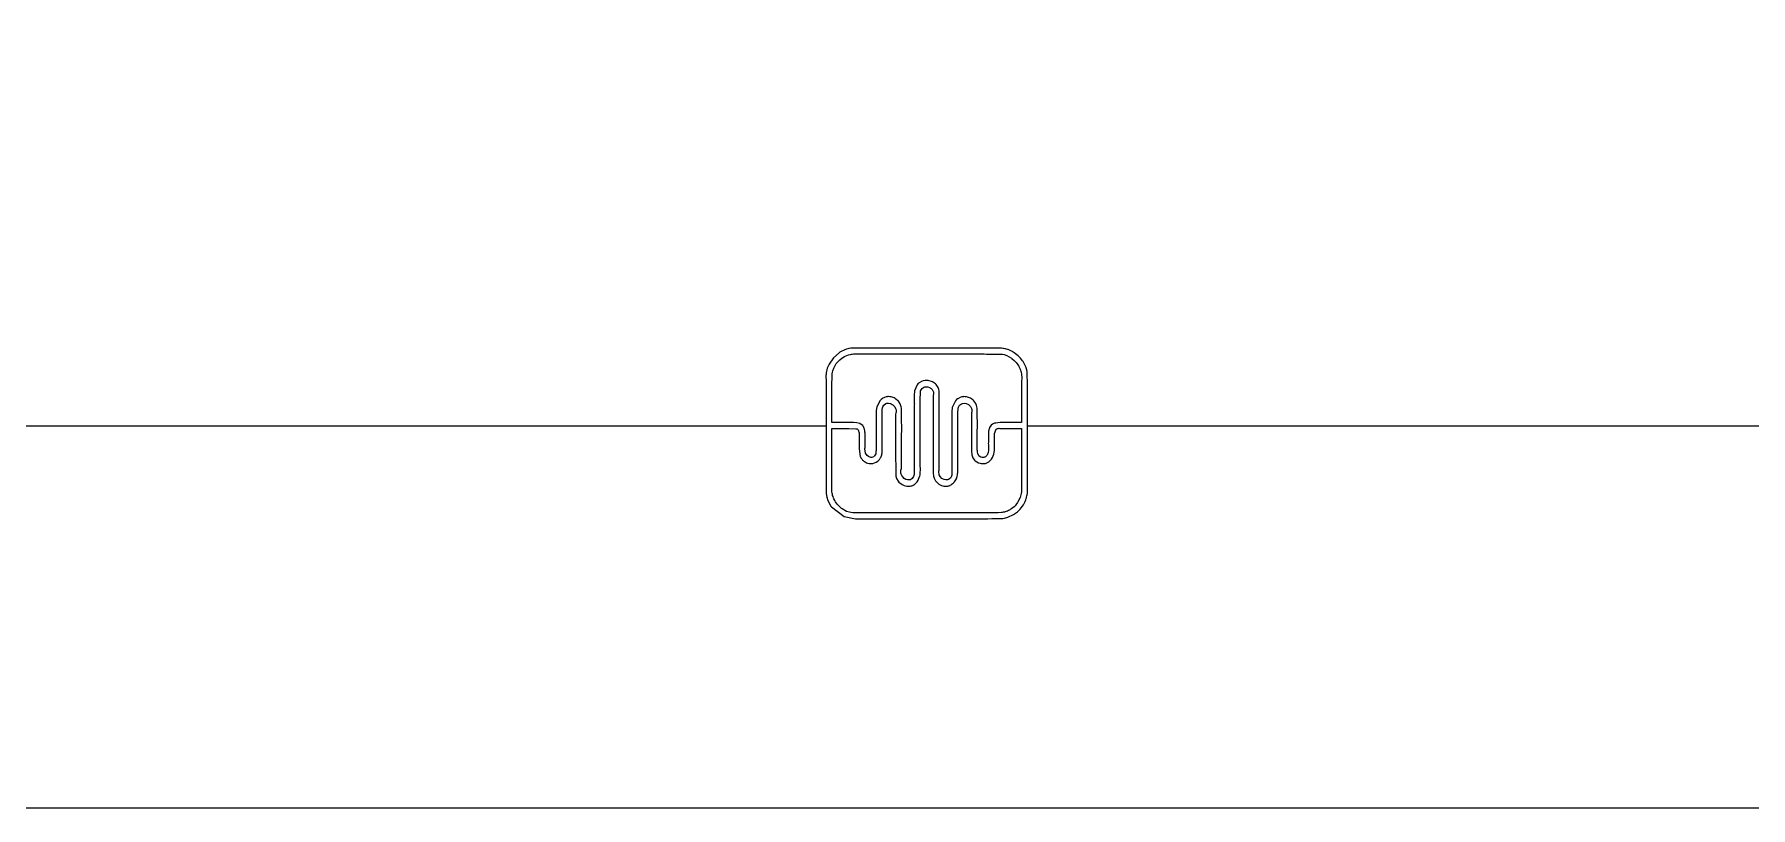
# Model space of a CAD drawing. Extents: x 0 to 273, y -3 to 140.
# Drawn here: x 92.3 to 195.9, y -0.2 to 46.4 of the extents above; entities that cross this region are included whole.
import ezdxf

# ---------------------------------------------------------------- set-up
doc = ezdxf.new("R2010")
doc.units = 0
doc.layers.get('0').update_dxf_attribs({"linetype": 'CONTINUOUS'})
doc.layers.add('DXF_PI4_CASE_TOP_MODEL_LAY', color=7, linetype='CONTINUOUS')

msp = doc.modelspace()

# ---------------------------------------------------------------- linework, layer by layer
at = {"color": 18}
for points in [[(141.74, 27.52, 0), (141.6, 27.51, 0), (141.48, 27.49, 0), (141.27, 27.43, 0), (140.93, 27.27, 0), (140.88, 27.23, 0), (140.54, 26.94, 0), (140.28, 26.55, 0), (140.24, 26.47, 0), (140.2, 26.39, 0), (140.17, 26.3, 0), (140.15, 26.21, 0), (140.13, 26.13, 0), (140.12, 26.08, 0), (140.11, 26.04, 0), (140.11, 25.99, 0), (140.1, 25.95, 0), (140.1, 25.9, 0), (140.09, 25.88, 0), (140.09, 25.87, 0), (140.09, 25.8, 0), (140.09, 25.77, 0), (140.09, 25.74, 0), (140.09, 25.73, 0), (140.1, 25.63, 0)], [(140.47, 25.97, 0), (140.48, 26.07, 0), (140.5, 26.15, 0), (140.56, 26.3, 0), (140.69, 26.55, 0), (140.71, 26.58, 0), (140.93, 26.81, 0), (141.05, 26.91, 0), (141.21, 27.01, 0), (141.26, 27.03, 0), (141.45, 27.11, 0), (141.57, 27.14, 0), (141.64, 27.15, 0), (141.67, 27.16, 0), (141.76, 27.17, 0), (141.78, 27.17, 0), (141.86, 27.17, 0)], [(150.53, 27.52, 0), (147.6, 27.52, 0), (144.73, 27.52, 0), (144.67, 27.52, 0), (144.15, 27.52, 0), (143.87, 27.52, 0), (143.58, 27.52, 0), (143.3, 27.52, 0), (143.01, 27.52, 0), (142.87, 27.52, 0), (142.73, 27.52, 0), (142.58, 27.52, 0), (142.51, 27.52, 0), (142.26, 27.52, 0), (142.18, 27.52, 0), (142.09, 27.52, 0), (142.04, 27.52, 0), (141.74, 27.52, 0)], [(141.86, 27.17, 0), (144.79, 27.17, 0), (147.65, 27.17, 0), (147.71, 27.17, 0), (148.22, 27.17, 0), (148.51, 27.17, 0), (148.79, 27.17, 0), (149.08, 27.17, 0), (149.36, 27.17, 0), (149.5, 27.17, 0), (149.65, 27.17, 0), (149.79, 27.16, 0), (149.86, 27.16, 0), (150.11, 27.16, 0), (150.19, 27.16, 0), (150.28, 27.16, 0), (150.33, 27.16, 0), (150.63, 27.16, 0)], [(152.24, 25.97, 0), (152.23, 26.1, 0), (152.21, 26.2, 0), (152.15, 26.39, 0), (151.99, 26.71, 0), (151.96, 26.75, 0), (151.84, 26.91, 0), (151.77, 26.98, 0), (151.7, 27.06, 0), (151.62, 27.12, 0), (151.54, 27.18, 0), (151.46, 27.24, 0), (151.42, 27.27, 0), (151.4, 27.28, 0), (151.35, 27.31, 0), (151.29, 27.34, 0), (151.21, 27.38, 0), (151.13, 27.41, 0), (151.09, 27.43, 0), (151.05, 27.44, 0), (150.97, 27.46, 0), (150.93, 27.47, 0), (150.89, 27.48, 0), (150.81, 27.5, 0), (150.77, 27.5, 0), (150.68, 27.51, 0), (150.65, 27.52, 0), (150.63, 27.52, 0), (150.53, 27.52, 0)], [(150.63, 27.16, 0), (150.75, 27.15, 0), (150.84, 27.13, 0), (151.01, 27.07, 0), (151.29, 26.92, 0), (151.32, 26.9, 0), (151.46, 26.78, 0), (151.52, 26.71, 0), (151.58, 26.64, 0), (151.63, 26.57, 0), (151.68, 26.5, 0), (151.73, 26.42, 0), (151.75, 26.38, 0), (151.76, 26.36, 0), (151.78, 26.32, 0), (151.81, 26.25, 0), (151.83, 26.18, 0), (151.86, 26.11, 0), (151.87, 26.08, 0), (151.87, 26.04, 0), (151.89, 25.97, 0), (151.9, 25.93, 0), (151.9, 25.9, 0), (151.9, 25.86, 0), (151.91, 25.82, 0), (151.91, 25.78, 0), (151.91, 25.77, 0), (151.91, 25.7, 0), (151.91, 25.68, 0), (151.91, 25.66, 0), (151.91, 25.64, 0), (151.9, 25.56, 0)], [(140.45, 23.02, 0), (140.45, 23.22, 0), (140.45, 24.01, 0), (140.45, 24.97, 0), (140.45, 24.99, 0), (140.45, 25.16, 0), (140.45, 25.26, 0), (140.45, 25.3, 0), (140.45, 25.35, 0), (140.45, 25.45, 0), (140.45, 25.5, 0), (140.45, 25.54, 0), (140.46, 25.59, 0), (140.46, 25.64, 0), (140.46, 25.69, 0), (140.46, 25.71, 0), (140.46, 25.79, 0), (140.46, 25.82, 0), (140.46, 25.85, 0), (140.46, 25.87, 0), (140.47, 25.97, 0)], [(152.25, 19.11, 0), (152.25, 21.37, 0), (152.25, 21.4, 0), (152.25, 21.92, 0), (152.25, 22.2, 0), (152.25, 22.47, 0), (152.25, 22.75, 0), (152.25, 23.02, 0), (152.25, 23.29, 0), (152.25, 23.43, 0), (152.25, 23.5, 0), (152.25, 23.64, 0), (152.25, 23.68, 0), (152.25, 23.86, 0), (152.25, 23.97, 0), (152.25, 24.08, 0), (152.25, 24.31, 0), (152.25, 24.42, 0), (152.25, 24.53, 0), (152.25, 24.75, 0), (152.25, 24.86, 0), (152.25, 24.97, 0), (152.25, 25.09, 0), (152.25, 25.2, 0), (152.25, 25.25, 0), (152.25, 25.31, 0), (152.25, 25.36, 0), (152.25, 25.39, 0), (152.25, 25.56, 0), (152.25, 25.59, 0), (152.25, 25.63, 0), (152.24, 25.7, 0), (152.24, 25.73, 0), (152.24, 25.75, 0), (152.24, 25.97, 0)], [(140.1, 25.63, 0), (140.1, 23.37, 0), (140.1, 23.35, 0), (140.1, 22.82, 0), (140.1, 22.55, 0), (140.1, 22.27, 0), (140.1, 22, 0), (140.1, 21.72, 0), (140.1, 21.45, 0), (140.1, 21.31, 0), (140.1, 21.24, 0), (140.1, 21.1, 0), (140.1, 21.06, 0), (140.1, 20.88, 0), (140.1, 20.66, 0), (140.1, 20.44, 0), (140.1, 20.32, 0), (140.1, 20.21, 0), (140.1, 19.99, 0), (140.1, 19.88, 0), (140.1, 19.77, 0), (140.1, 19.66, 0), (140.1, 19.54, 0), (140.1, 19.49, 0), (140.1, 19.43, 0), (140.1, 19.38, 0), (140.1, 19.35, 0), (140.11, 19.18, 0), (140.11, 19.12, 0), (140.11, 19.08, 0), (140.11, 19.05, 0), (140.11, 19.01, 0), (140.11, 19, 0), (140.11, 18.77, 0)], [(145.64, 25.36, 0), (145.59, 25.3, 0), (145.44, 24.95, 0), (145.41, 24.65, 0), (145.42, 24.46, 0), (145.42, 24.43, 0), (145.42, 24.36, 0), (145.42, 24.32, 0), (145.42, 24.27, 0), (145.42, 24.22, 0), (145.42, 24.17, 0), (145.43, 24.15, 0), (145.43, 24.13, 0), (145.42, 24.1, 0), (145.42, 24.09, 0), (145.42, 24.05, 0), (145.42, 24.04, 0), (145.42, 24.02, 0), (145.42, 24.01, 0), (145.42, 23.97, 0)], [(146.93, 24.86, 0), (146.92, 24.95, 0), (146.91, 25.02, 0), (146.86, 25.15, 0), (146.75, 25.32, 0), (146.7, 25.36, 0), (146.59, 25.44, 0), (146.53, 25.48, 0), (146.46, 25.51, 0), (146.33, 25.55, 0), (146.26, 25.56, 0), (146.23, 25.56, 0), (146.18, 25.57, 0), (146.09, 25.56, 0), (145.96, 25.54, 0), (145.85, 25.5, 0), (145.71, 25.42, 0), (145.69, 25.41, 0), (145.64, 25.36, 0)], [(145.79, 24.87, 0), (145.8, 24.94, 0), (145.83, 25, 0), (145.89, 25.09, 0), (145.99, 25.16, 0), (146.06, 25.18, 0), (146.15, 25.19, 0), (146.25, 25.18, 0), (146.35, 25.14, 0), (146.39, 25.12, 0), (146.41, 25.1, 0), (146.45, 25.08, 0), (146.51, 25.02, 0), (146.55, 24.95, 0), (146.56, 24.92, 0), (146.58, 24.88, 0), (146.58, 24.85, 0), (146.58, 24.83, 0), (146.59, 24.81, 0), (146.59, 24.8, 0), (146.59, 24.76, 0), (146.58, 24.74, 0), (146.58, 24.73, 0), (146.58, 24.72, 0), (146.57, 24.67, 0)], [(151.9, 25.56, 0), (151.9, 24.72, 0), (151.9, 23.89, 0), (151.9, 23.87, 0), (151.9, 23.72, 0), (151.9, 23.64, 0), (151.9, 23.6, 0), (151.9, 23.56, 0), (151.9, 23.47, 0), (151.9, 23.43, 0), (151.9, 23.39, 0), (151.9, 23.35, 0), (151.9, 23.31, 0), (151.9, 23.27, 0), (151.9, 23.25, 0), (151.9, 23.24, 0), (151.9, 23.18, 0), (151.9, 23.15, 0), (151.9, 23.13, 0), (151.9, 23.11, 0), (151.9, 23.02, 0)], [(143.42, 24.42, 0), (143.36, 24.36, 0), (143.17, 23.98, 0), (143.13, 23.75, 0), (143.12, 23.65, 0), (143.12, 23.44, 0), (143.12, 23.4, 0), (143.13, 23.33, 0), (143.13, 23.27, 0), (143.13, 23.22, 0), (143.13, 23.17, 0), (143.13, 23.12, 0), (143.13, 23.09, 0), (143.13, 23.06, 0), (143.13, 23.04, 0), (143.13, 23.02, 0), (143.13, 22.98, 0), (143.13, 22.96, 0), (143.13, 22.95, 0), (143.13, 22.94, 0), (143.13, 22.88, 0)], [(144.65, 23.89, 0), (144.64, 23.97, 0), (144.62, 24.04, 0), (144.57, 24.16, 0), (144.46, 24.32, 0), (144.41, 24.36, 0), (144.31, 24.44, 0), (144.26, 24.48, 0), (144.2, 24.51, 0), (144.08, 24.55, 0), (144.02, 24.57, 0), (143.99, 24.58, 0), (143.94, 24.58, 0), (143.86, 24.59, 0), (143.83, 24.59, 0), (143.78, 24.58, 0), (143.73, 24.57, 0), (143.63, 24.54, 0), (143.49, 24.47, 0), (143.48, 24.46, 0), (143.42, 24.42, 0)], [(143.49, 23.81, 0), (143.51, 23.91, 0), (143.53, 23.97, 0), (143.59, 24.08, 0), (143.71, 24.17, 0), (143.77, 24.19, 0), (143.87, 24.19, 0), (143.98, 24.17, 0), (144.03, 24.15, 0), (144.08, 24.12, 0), (144.13, 24.09, 0), (144.15, 24.07, 0), (144.18, 24.04, 0), (144.24, 23.97, 0), (144.29, 23.88, 0), (144.3, 23.84, 0), (144.32, 23.79, 0), (144.32, 23.76, 0), (144.32, 23.73, 0), (144.32, 23.71, 0), (144.32, 23.7, 0), (144.32, 23.65, 0), (144.32, 23.63, 0), (144.31, 23.61, 0), (144.31, 23.61, 0), (144.29, 23.54, 0)], [(144.65, 20.26, 0), (144.65, 20.44, 0), (144.66, 21.47, 0), (144.66, 22.18, 0), (144.67, 22.65, 0), (144.67, 22.68, 0), (144.67, 22.89, 0), (144.66, 23.01, 0), (144.66, 23.07, 0), (144.66, 23.13, 0), (144.66, 23.25, 0), (144.66, 23.3, 0), (144.66, 23.36, 0), (144.66, 23.42, 0), (144.66, 23.48, 0), (144.66, 23.54, 0), (144.66, 23.57, 0), (144.66, 23.58, 0), (144.66, 23.67, 0), (144.65, 23.71, 0), (144.65, 23.74, 0), (144.65, 23.76, 0), (144.65, 23.77, 0), (144.65, 23.89, 0)], [(145.42, 23.97, 0), (145.42, 22.63, 0), (145.42, 22.62, 0), (145.42, 22.31, 0), (145.42, 22.15, 0), (145.42, 21.99, 0), (145.42, 21.83, 0), (145.42, 21.67, 0), (145.42, 21.51, 0), (145.42, 21.42, 0), (145.42, 21.3, 0), (145.42, 21.28, 0), (145.42, 21.04, 0), (145.42, 20.91, 0), (145.42, 20.84, 0), (145.42, 20.78, 0), (145.42, 20.65, 0), (145.42, 20.58, 0), (145.42, 20.52, 0), (145.42, 20.45, 0), (145.42, 20.39, 0), (145.42, 20.32, 0), (145.41, 20.29, 0), (145.41, 20.27, 0), (145.41, 20.17, 0), (145.41, 20.13, 0), (145.41, 20.09, 0), (145.41, 20.07, 0), (145.41, 20.06, 0), (145.41, 19.93, 0)], [(145.78, 20.84, 0), (145.78, 22.17, 0), (145.78, 22.18, 0), (145.78, 22.49, 0), (145.78, 22.65, 0), (145.78, 22.81, 0), (145.78, 22.98, 0), (145.78, 23.14, 0), (145.78, 23.3, 0), (145.78, 23.38, 0), (145.78, 23.53, 0), (145.78, 24.62, 0), (145.79, 24.66, 0), (145.79, 24.7, 0), (145.79, 24.72, 0), (145.79, 24.73, 0), (145.79, 24.87, 0)], [(146.57, 24.67, 0), (146.57, 23.11, 0), (146.57, 23.09, 0), (146.57, 22.73, 0), (146.57, 22.54, 0), (146.57, 22.35, 0), (146.57, 22.16, 0), (146.57, 21.97, 0), (146.57, 21.78, 0), (146.57, 21.69, 0), (146.57, 21.55, 0), (146.57, 21.52, 0), (146.57, 21.24, 0), (146.57, 21.09, 0), (146.57, 21.01, 0), (146.57, 20.93, 0), (146.57, 20.78, 0), (146.57, 20.7, 0), (146.57, 20.63, 0), (146.57, 20.55, 0), (146.57, 20.47, 0), (146.57, 20.4, 0), (146.57, 20.36, 0), (146.57, 20.34, 0), (146.57, 20.22, 0), (146.57, 20.18, 0), (146.57, 20.13, 0), (146.57, 20.11, 0), (146.57, 20.09, 0), (146.57, 19.94, 0)], [(146.93, 20.18, 0), (146.93, 21.73, 0), (146.93, 21.74, 0), (146.93, 22.1, 0), (146.93, 22.29, 0), (146.93, 22.47, 0), (146.93, 22.66, 0), (146.93, 22.85, 0), (146.93, 23.03, 0), (146.93, 23.13, 0), (146.93, 23.27, 0), (146.93, 23.3, 0), (146.93, 23.57, 0), (146.93, 23.72, 0), (146.93, 23.8, 0), (146.93, 23.87, 0), (146.93, 24.03, 0), (146.93, 24.1, 0), (146.93, 24.18, 0), (146.93, 24.25, 0), (146.93, 24.33, 0), (146.93, 24.41, 0), (146.93, 24.44, 0), (146.93, 24.46, 0), (146.93, 24.58, 0), (146.93, 24.62, 0), (146.93, 24.67, 0), (146.93, 24.69, 0), (146.93, 24.7, 0), (146.93, 24.86, 0)], [(147.98, 24.41, 0), (147.92, 24.34, 0), (147.71, 23.93, 0), (147.68, 23.67, 0), (147.68, 23.56, 0), (147.68, 23.32, 0), (147.68, 23.28, 0), (147.69, 23.2, 0), (147.69, 23.15, 0), (147.69, 23.09, 0), (147.69, 23.03, 0), (147.7, 23, 0), (147.7, 22.97, 0), (147.7, 22.94, 0), (147.7, 22.91, 0), (147.7, 22.89, 0), (147.7, 22.87, 0), (147.69, 22.82, 0), (147.69, 22.81, 0), (147.69, 22.79, 0), (147.69, 22.78, 0), (147.69, 22.72, 0)], [(149.21, 23.9, 0), (149.2, 23.98, 0), (149.18, 24.05, 0), (149.13, 24.17, 0), (149.02, 24.33, 0), (148.97, 24.37, 0), (148.87, 24.45, 0), (148.82, 24.49, 0), (148.76, 24.52, 0), (148.64, 24.56, 0), (148.57, 24.57, 0), (148.54, 24.58, 0), (148.49, 24.58, 0), (148.42, 24.59, 0), (148.39, 24.58, 0), (148.34, 24.58, 0), (148.29, 24.57, 0), (148.19, 24.54, 0), (148.05, 24.46, 0), (148.03, 24.45, 0), (147.98, 24.41, 0)], [(148.07, 23.79, 0), (148.08, 23.89, 0), (148.1, 23.96, 0), (148.16, 24.07, 0), (148.28, 24.16, 0), (148.34, 24.18, 0), (148.44, 24.19, 0), (148.55, 24.18, 0), (148.65, 24.14, 0), (148.7, 24.11, 0), (148.72, 24.09, 0), (148.75, 24.06, 0), (148.81, 24, 0), (148.86, 23.91, 0), (148.87, 23.87, 0), (148.89, 23.82, 0), (148.89, 23.77, 0), (148.89, 23.74, 0), (148.89, 23.73, 0), (148.89, 23.68, 0), (148.89, 23.66, 0), (148.89, 23.65, 0), (148.88, 23.64, 0), (148.87, 23.58, 0)], [(149.22, 21.68, 0), (149.22, 21.97, 0), (149.22, 22.42, 0), (149.23, 22.85, 0), (149.23, 23.14, 0), (149.23, 23.16, 0), (149.22, 23.29, 0), (149.22, 23.36, 0), (149.22, 23.43, 0), (149.22, 23.5, 0), (149.22, 23.54, 0), (149.22, 23.58, 0), (149.22, 23.61, 0), (149.22, 23.65, 0), (149.22, 23.68, 0), (149.22, 23.7, 0), (149.21, 23.76, 0), (149.21, 23.79, 0), (149.21, 23.81, 0), (149.21, 23.82, 0), (149.21, 23.9, 0)], [(141.1, 23.02, 0), (140.88, 23.02, 0), (140.78, 23.02, 0), (140.67, 23.02, 0), (140.62, 23.02, 0), (140.58, 23.02, 0), (140.48, 23.02, 0), (140.45, 23.02, 0)], [(142.31, 22.84, 0), (142.22, 22.91, 0), (142.13, 22.96, 0), (141.96, 23.01, 0), (141.95, 23.01, 0), (141.75, 23.03, 0), (141.5, 23.02, 0), (141.26, 23.02, 0), (141.16, 23.02, 0), (141.1, 23.02, 0)], [(142.45, 21.52, 0), (142.45, 21.59, 0), (142.45, 21.96, 0), (142.46, 22.24, 0), (142.45, 22.41, 0), (142.44, 22.43, 0), (142.43, 22.5, 0), (142.43, 22.54, 0), (142.42, 22.58, 0), (142.41, 22.62, 0), (142.39, 22.66, 0), (142.39, 22.69, 0), (142.38, 22.71, 0), (142.37, 22.73, 0), (142.37, 22.74, 0), (142.35, 22.77, 0), (142.35, 22.78, 0), (142.34, 22.79, 0), (142.34, 22.8, 0), (142.31, 22.84, 0)], [(143.13, 22.88, 0), (143.13, 22.8, 0), (143.13, 22.3, 0), (143.13, 21.96, 0), (143.13, 21.73, 0), (143.13, 21.71, 0), (143.13, 21.61, 0), (143.13, 21.56, 0), (143.12, 21.5, 0), (143.12, 21.44, 0), (143.12, 21.39, 0), (143.12, 21.36, 0), (143.12, 21.33, 0), (143.11, 21.3, 0), (143.11, 21.29, 0), (143.11, 21.24, 0), (143.11, 21.22, 0), (143.1, 21.2, 0), (143.1, 21.2, 0), (143.1, 21.13, 0)], [(143.48, 21.24, 0), (143.48, 21.41, 0), (143.48, 22.1, 0), (143.48, 22.93, 0), (143.48, 22.95, 0), (143.48, 23.1, 0), (143.48, 23.18, 0), (143.48, 23.27, 0), (143.48, 23.35, 0), (143.48, 23.39, 0), (143.48, 23.43, 0), (143.48, 23.48, 0), (143.48, 23.52, 0), (143.49, 23.56, 0), (143.49, 23.58, 0), (143.49, 23.65, 0), (143.49, 23.68, 0), (143.49, 23.7, 0), (143.49, 23.72, 0), (143.49, 23.81, 0)], [(144.29, 23.54, 0), (144.29, 22.35, 0), (144.29, 21.64, 0), (144.29, 21.17, 0), (144.29, 21.15, 0), (144.29, 20.94, 0), (144.29, 20.82, 0), (144.29, 20.76, 0), (144.29, 20.7, 0), (144.3, 20.58, 0), (144.3, 20.53, 0), (144.3, 20.47, 0), (144.3, 20.41, 0), (144.3, 20.35, 0), (144.3, 20.29, 0), (144.3, 20.26, 0), (144.3, 20.25, 0), (144.3, 20.16, 0), (144.3, 20.13, 0), (144.3, 20.09, 0), (144.3, 20.07, 0), (144.3, 20.06, 0), (144.3, 19.95, 0)], [(148.06, 20.72, 0), (148.06, 21.74, 0), (148.05, 22.75, 0), (148.05, 22.77, 0), (148.06, 22.95, 0), (148.06, 23.05, 0), (148.06, 23.1, 0), (148.06, 23.15, 0), (148.06, 23.25, 0), (148.06, 23.3, 0), (148.06, 23.35, 0), (148.06, 23.4, 0), (148.06, 23.45, 0), (148.06, 23.5, 0), (148.06, 23.52, 0), (148.06, 23.61, 0), (148.06, 23.64, 0), (148.06, 23.67, 0), (148.06, 23.69, 0), (148.06, 23.69, 0), (148.07, 23.79, 0)], [(148.87, 23.58, 0), (148.87, 23.25, 0), (148.87, 22.77, 0), (148.87, 21.97, 0), (148.87, 21.96, 0), (148.87, 21.82, 0), (148.87, 21.74, 0), (148.87, 21.66, 0), (148.87, 21.58, 0), (148.87, 21.54, 0), (148.87, 21.5, 0), (148.87, 21.46, 0), (148.88, 21.42, 0), (148.88, 21.38, 0), (148.88, 21.36, 0), (148.88, 21.29, 0), (148.88, 21.27, 0), (148.88, 21.25, 0), (148.88, 21.23, 0), (148.89, 21.15, 0)], [(150.26, 22.98, 0), (150.19, 22.95, 0), (150.14, 22.93, 0), (150.07, 22.86, 0), (149.97, 22.73, 0), (149.96, 22.7, 0), (149.91, 22.51, 0), (149.9, 22.41, 0), (149.9, 22.36, 0), (149.9, 22.29, 0), (149.9, 22.25, 0), (149.9, 22.2, 0), (149.9, 22.16, 0), (149.9, 22.12, 0), (149.9, 22.07, 0), (149.9, 22.03, 0), (149.9, 21.99, 0), (149.9, 21.97, 0), (149.9, 21.96, 0), (149.9, 21.92, 0), (149.9, 21.91, 0), (149.9, 21.9, 0), (149.9, 21.89, 0), (149.9, 21.85, 0)], [(151.9, 23.02, 0), (151.82, 23.02, 0), (151.35, 23.02, 0), (151.09, 23.03, 0), (150.91, 23.03, 0), (150.8, 23.03, 0), (150.69, 23.02, 0), (150.61, 23.02, 0), (150.47, 23.01, 0), (150.34, 22.99, 0), (150.26, 22.98, 0)], [(140.45, 19.18, 0), (140.45, 20.34, 0), (140.45, 21.02, 0), (140.45, 21.48, 0), (140.45, 21.5, 0), (140.45, 21.7, 0), (140.45, 21.82, 0), (140.45, 21.87, 0), (140.45, 21.93, 0), (140.45, 22.04, 0), (140.45, 22.1, 0), (140.45, 22.16, 0), (140.45, 22.21, 0), (140.45, 22.27, 0), (140.45, 22.33, 0), (140.45, 22.35, 0), (140.45, 22.37, 0), (140.45, 22.45, 0), (140.45, 22.49, 0), (140.45, 22.52, 0), (140.45, 22.54, 0), (140.45, 22.66, 0)], [(140.45, 22.66, 0), (140.53, 22.66, 0), (140.96, 22.66, 0), (141.2, 22.66, 0), (141.48, 22.66, 0), (141.89, 22.65, 0), (141.91, 22.64, 0), (141.98, 22.64, 0)], [(141.98, 22.64, 0), (142.03, 22.58, 0), (142.06, 22.53, 0), (142.08, 22.43, 0), (142.09, 22.42, 0), (142.1, 22.29, 0), (142.09, 22.23, 0), (142.09, 22.19, 0), (142.09, 22.13, 0), (142.09, 21.93, 0), (142.09, 21.92, 0), (142.09, 21.92, 0), (142.09, 21.89, 0)], [(142.09, 21.89, 0), (142.09, 21.82, 0), (142.09, 21.45, 0), (142.16, 20.98, 0), (142.17, 20.96, 0), (142.2, 20.9, 0), (142.25, 20.83, 0), (142.27, 20.79, 0), (142.3, 20.76, 0), (142.33, 20.73, 0), (142.35, 20.72, 0), (142.39, 20.68, 0), (142.4, 20.68, 0), (142.42, 20.67, 0), (142.47, 20.64, 0)], [(147.69, 22.72, 0), (147.69, 21.8, 0), (147.7, 21.25, 0), (147.7, 20.89, 0), (147.7, 20.87, 0), (147.7, 20.71, 0), (147.7, 20.62, 0), (147.7, 20.58, 0), (147.7, 20.53, 0), (147.7, 20.44, 0), (147.7, 20.39, 0), (147.7, 20.35, 0), (147.7, 20.3, 0), (147.7, 20.26, 0), (147.7, 20.21, 0), (147.7, 20.19, 0), (147.7, 20.18, 0), (147.7, 20.11, 0), (147.7, 20.09, 0), (147.7, 20.06, 0), (147.7, 20.04, 0), (147.69, 19.95, 0)], [(149.9, 21.85, 0), (149.89, 21.76, 0), (149.9, 21.68, 0), (149.9, 21.53, 0), (149.9, 21.5, 0), (149.9, 21.41, 0), (149.9, 21.33, 0), (149.89, 21.24, 0), (149.88, 21.2, 0), (149.87, 21.18, 0), (149.86, 21.15, 0), (149.85, 21.12, 0), (149.84, 21.1, 0), (149.82, 21.07, 0), (149.81, 21.04, 0), (149.79, 21.02, 0), (149.76, 20.99, 0), (149.74, 20.97, 0), (149.72, 20.96, 0), (149.68, 20.94, 0), (149.67, 20.93, 0), (149.62, 20.91, 0)], [(149.99, 20.71, 0), (150.09, 20.81, 0), (150.15, 20.91, 0), (150.23, 21.11, 0), (150.23, 21.12, 0), (150.25, 21.23, 0), (150.26, 21.35, 0), (150.27, 21.47, 0), (150.27, 21.53, 0), (150.27, 21.6, 0), (150.26, 21.64, 0), (150.26, 21.7, 0), (150.26, 21.75, 0), (150.26, 21.8, 0), (150.26, 21.84, 0), (150.26, 21.89, 0), (150.26, 21.94, 0), (150.26, 21.96, 0), (150.26, 21.98, 0), (150.26, 22.02, 0), (150.26, 22.03, 0), (150.26, 22.04, 0), (150.26, 22.05, 0), (150.26, 22.1, 0)], [(150.26, 22.1, 0), (150.26, 22.14, 0), (150.26, 22.36, 0), (150.36, 22.62, 0), (150.37, 22.62, 0), (150.44, 22.66, 0), (150.49, 22.67, 0), (150.52, 22.68, 0), (150.53, 22.68, 0), (150.58, 22.67, 0), (150.59, 22.67, 0), (150.63, 22.66, 0)], [(150.63, 22.66, 0), (151.05, 22.66, 0), (151.25, 22.66, 0), (151.48, 22.66, 0), (151.56, 22.66, 0), (151.65, 22.66, 0), (151.71, 22.66, 0), (151.84, 22.66, 0), (151.9, 22.66, 0)], [(151.9, 22.66, 0), (151.9, 21.4, 0), (151.9, 21.39, 0), (151.9, 21.1, 0), (151.9, 20.94, 0), (151.9, 20.79, 0), (151.9, 20.64, 0), (151.9, 20.48, 0), (151.9, 20.33, 0), (151.9, 20.26, 0), (151.9, 20.11, 0), (151.9, 19.07, 0), (151.9, 19.03, 0), (151.9, 19, 0), (151.89, 18.98, 0), (151.89, 18.97, 0), (151.89, 18.84, 0)], [(143.1, 21.13, 0), (143.03, 21.02, 0), (142.96, 20.95, 0), (142.85, 20.91, 0), (142.8, 20.91, 0), (142.65, 20.97, 0), (142.58, 21.03, 0), (142.47, 21.18, 0), (142.43, 21.44, 0), (142.44, 21.46, 0), (142.44, 21.47, 0), (142.45, 21.52, 0)], [(142.47, 20.64, 0), (142.54, 20.6, 0), (142.59, 20.58, 0), (142.7, 20.55, 0), (142.88, 20.55, 0), (142.93, 20.56, 0), (143.03, 20.59, 0), (143.13, 20.64, 0), (143.23, 20.7, 0), (143.27, 20.74, 0), (143.29, 20.76, 0), (143.32, 20.79, 0), (143.35, 20.84, 0), (143.37, 20.87, 0), (143.4, 20.91, 0), (143.42, 20.95, 0), (143.43, 20.99, 0), (143.44, 21.01, 0), (143.45, 21.03, 0), (143.46, 21.06, 0), (143.46, 21.08, 0), (143.47, 21.1, 0), (143.47, 21.11, 0), (143.47, 21.15, 0), (143.48, 21.17, 0), (143.48, 21.18, 0), (143.48, 21.19, 0), (143.48, 21.24, 0)], [(145.5, 19.34, 0), (145.55, 19.4, 0), (145.6, 19.45, 0), (145.66, 19.55, 0), (145.74, 19.77, 0), (145.75, 19.78, 0), (145.77, 19.9, 0), (145.78, 20.03, 0), (145.79, 20.16, 0), (145.79, 20.22, 0), (145.79, 20.3, 0), (145.78, 20.34, 0), (145.78, 20.41, 0), (145.78, 20.46, 0), (145.78, 20.51, 0), (145.78, 20.57, 0), (145.78, 20.62, 0), (145.78, 20.67, 0), (145.78, 20.7, 0), (145.78, 20.71, 0), (145.78, 20.75, 0), (145.78, 20.77, 0), (145.78, 20.78, 0), (145.78, 20.79, 0), (145.78, 20.84, 0)], [(148.89, 21.15, 0), (148.89, 21.07, 0), (148.91, 21.01, 0), (148.95, 20.9, 0), (149.06, 20.76, 0), (149.1, 20.72, 0), (149.29, 20.6, 0), (149.4, 20.57, 0), (149.46, 20.55, 0), (149.53, 20.55, 0), (149.6, 20.55, 0), (149.72, 20.56, 0), (149.77, 20.58, 0), (149.81, 20.59, 0), (149.85, 20.61, 0), (149.88, 20.63, 0), (149.89, 20.63, 0), (149.92, 20.65, 0), (149.93, 20.66, 0), (149.95, 20.67, 0), (149.95, 20.68, 0), (149.99, 20.71, 0)], [(149.62, 20.91, 0), (149.52, 20.91, 0), (149.44, 20.93, 0), (149.34, 20.99, 0), (149.32, 21.01, 0), (149.26, 21.15, 0), (149.24, 21.23, 0), (149.23, 21.27, 0), (149.23, 21.33, 0), (149.22, 21.38, 0), (149.22, 21.47, 0), (149.22, 21.5, 0), (149.22, 21.54, 0), (149.22, 21.57, 0), (149.22, 21.59, 0), (149.22, 21.59, 0), (149.22, 21.62, 0), (149.22, 21.63, 0), (149.22, 21.64, 0), (149.22, 21.68, 0)], [(144.3, 19.95, 0), (144.3, 19.86, 0), (144.31, 19.79, 0), (144.35, 19.66, 0), (144.45, 19.49, 0), (144.5, 19.44, 0), (144.7, 19.28, 0), (144.82, 19.22, 0), (144.89, 19.2, 0), (144.97, 19.19, 0), (145.05, 19.18, 0), (145.18, 19.19, 0), (145.23, 19.2, 0), (145.28, 19.21, 0), (145.33, 19.23, 0), (145.36, 19.24, 0), (145.37, 19.25, 0), (145.41, 19.27, 0), (145.42, 19.28, 0), (145.44, 19.29, 0), (145.45, 19.3, 0), (145.5, 19.34, 0)], [(145.41, 19.93, 0), (145.39, 19.83, 0), (145.37, 19.77, 0), (145.3, 19.66, 0), (145.19, 19.58, 0), (145.13, 19.57, 0), (145.02, 19.57, 0), (144.92, 19.6, 0), (144.82, 19.66, 0), (144.73, 19.75, 0), (144.67, 19.83, 0), (144.63, 19.92, 0), (144.62, 19.97, 0), (144.61, 20.02, 0), (144.61, 20.07, 0), (144.61, 20.09, 0), (144.61, 20.11, 0), (144.62, 20.15, 0), (144.62, 20.17, 0), (144.63, 20.19, 0), (144.63, 20.2, 0), (144.65, 20.26, 0)], [(146.57, 19.94, 0), (146.58, 19.86, 0), (146.58, 19.8, 0), (146.62, 19.68, 0), (146.7, 19.51, 0), (146.74, 19.47, 0), (146.91, 19.3, 0), (147.02, 19.24, 0), (147.07, 19.22, 0), (147.15, 19.2, 0), (147.21, 19.18, 0), (147.34, 19.18, 0), (147.39, 19.18, 0), (147.44, 19.19, 0), (147.49, 19.2, 0), (147.51, 19.21, 0), (147.56, 19.23, 0), (147.58, 19.23, 0), (147.59, 19.24, 0), (147.65, 19.27, 0)], [(147.69, 19.95, 0), (147.68, 19.85, 0), (147.66, 19.79, 0), (147.6, 19.68, 0), (147.48, 19.6, 0), (147.43, 19.58, 0), (147.33, 19.57, 0), (147.23, 19.59, 0), (147.13, 19.63, 0), (147.08, 19.66, 0), (146.98, 19.77, 0), (146.93, 19.87, 0), (146.91, 20.08, 0), (146.91, 20.1, 0), (146.91, 20.12, 0), (146.92, 20.12, 0), (146.93, 20.18, 0)], [(147.65, 19.27, 0), (147.72, 19.32, 0), (147.78, 19.36, 0), (147.86, 19.45, 0), (147.98, 19.64, 0), (147.98, 19.66, 0), (148.02, 19.78, 0), (148.04, 19.9, 0), (148.05, 20.03, 0), (148.06, 20.09, 0), (148.06, 20.13, 0), (148.06, 20.17, 0), (148.06, 20.22, 0), (148.06, 20.28, 0), (148.06, 20.33, 0), (148.06, 20.39, 0), (148.06, 20.44, 0), (148.06, 20.49, 0), (148.06, 20.52, 0), (148.05, 20.54, 0), (148.05, 20.57, 0), (148.05, 20.58, 0), (148.05, 20.63, 0), (148.05, 20.64, 0), (148.05, 20.66, 0), (148.05, 20.66, 0), (148.06, 20.72, 0)], [(140.11, 18.77, 0), (140.13, 18.63, 0), (140.15, 18.53, 0), (140.21, 18.32, 0), (140.39, 17.99, 0), (140.43, 17.94, 0), (141.19, 17.35, 0), (141.88, 17.21, 0), (142.02, 17.22, 0)], [(141.72, 17.58, 0), (141.6, 17.6, 0), (141.51, 17.61, 0), (141.34, 17.67, 0), (141.07, 17.82, 0), (141.03, 17.85, 0), (140.77, 18.1, 0), (140.67, 18.25, 0), (140.62, 18.32, 0), (140.57, 18.42, 0), (140.54, 18.49, 0), (140.52, 18.56, 0), (140.49, 18.63, 0), (140.48, 18.7, 0), (140.46, 18.77, 0), (140.45, 18.85, 0), (140.45, 18.88, 0), (140.44, 18.92, 0), (140.44, 18.96, 0), (140.44, 18.98, 0), (140.44, 19.04, 0), (140.44, 19.06, 0), (140.44, 19.09, 0), (140.44, 19.1, 0), (140.45, 19.18, 0)], [(151.89, 18.84, 0), (151.88, 18.74, 0), (151.86, 18.66, 0), (151.82, 18.5, 0), (151.68, 18.24, 0), (151.66, 18.2, 0), (151.56, 18.07, 0), (151.51, 18.01, 0), (151.45, 17.95, 0), (151.32, 17.85, 0), (151.25, 17.8, 0), (151.22, 17.78, 0), (151.17, 17.75, 0), (151.11, 17.72, 0), (151.05, 17.69, 0), (150.98, 17.66, 0), (150.92, 17.64, 0), (150.86, 17.62, 0), (150.79, 17.61, 0), (150.72, 17.59, 0), (150.69, 17.59, 0), (150.49, 17.58, 0)], [(150.61, 17.23, 0), (150.76, 17.24, 0), (150.87, 17.25, 0), (151.08, 17.31, 0), (151.42, 17.48, 0), (151.48, 17.51, 0), (151.65, 17.65, 0), (151.73, 17.72, 0), (151.81, 17.8, 0), (151.88, 17.89, 0), (151.95, 17.98, 0), (152.01, 18.07, 0), (152.03, 18.12, 0), (152.05, 18.14, 0), (152.07, 18.19, 0), (152.11, 18.27, 0), (152.15, 18.36, 0), (152.18, 18.44, 0), (152.19, 18.48, 0), (152.2, 18.53, 0), (152.22, 18.61, 0), (152.23, 18.66, 0), (152.24, 18.7, 0), (152.25, 18.75, 0), (152.25, 18.79, 0), (152.26, 18.84, 0), (152.26, 18.86, 0), (152.26, 18.87, 0), (152.26, 18.94, 0), (152.26, 18.97, 0), (152.26, 19, 0), (152.26, 19.01, 0), (152.26, 19.02, 0), (152.25, 19.11, 0)], [(150.49, 17.57, 0), (147.57, 17.58, 0), (144.7, 17.57, 0), (144.64, 17.57, 0), (144.13, 17.57, 0), (143.84, 17.57, 0), (143.56, 17.58, 0), (143.27, 17.58, 0), (142.99, 17.58, 0), (142.7, 17.58, 0), (142.56, 17.58, 0), (142.24, 17.58, 0), (142.16, 17.58, 0), (142.07, 17.58, 0), (142.03, 17.58, 0), (141.72, 17.58, 0)], [(142.02, 17.22, 0), (144.88, 17.22, 0), (147.69, 17.22, 0), (147.75, 17.22, 0), (148.25, 17.22, 0), (148.53, 17.22, 0), (148.81, 17.22, 0), (149.09, 17.22, 0), (149.37, 17.22, 0), (149.65, 17.22, 0), (149.79, 17.22, 0), (149.86, 17.22, 0), (150.1, 17.23, 0), (150.18, 17.23, 0), (150.27, 17.23, 0), (150.31, 17.23, 0), (150.61, 17.23, 0)]]:
    msp.add_polyline3d(points, dxfattribs=at)
at = {"layer": 'DXF_PI4_CASE_TOP_MODEL_LAY', "color": 1}
for p, q in [((77.58, 22.83), (140.1, 22.83)), ((152.25, 22.83), (214.69, 22.83)), ((150.49, 17.58), (150.49, 17.57))]:
    msp.add_line(p, q, dxfattribs=at)
at = {"layer": 'DXF_PI4_CASE_TOP_MODEL_LAY', "color": 18}
msp.add_polyline3d([(0.38, -0.21, 0), (272.67, -0.21, 0), (272.67, 136.79, 0), (0.38, 136.79, 0), (0.38, -0.21, 0)], dxfattribs=at)

doc.saveas('drawing.dxf')
